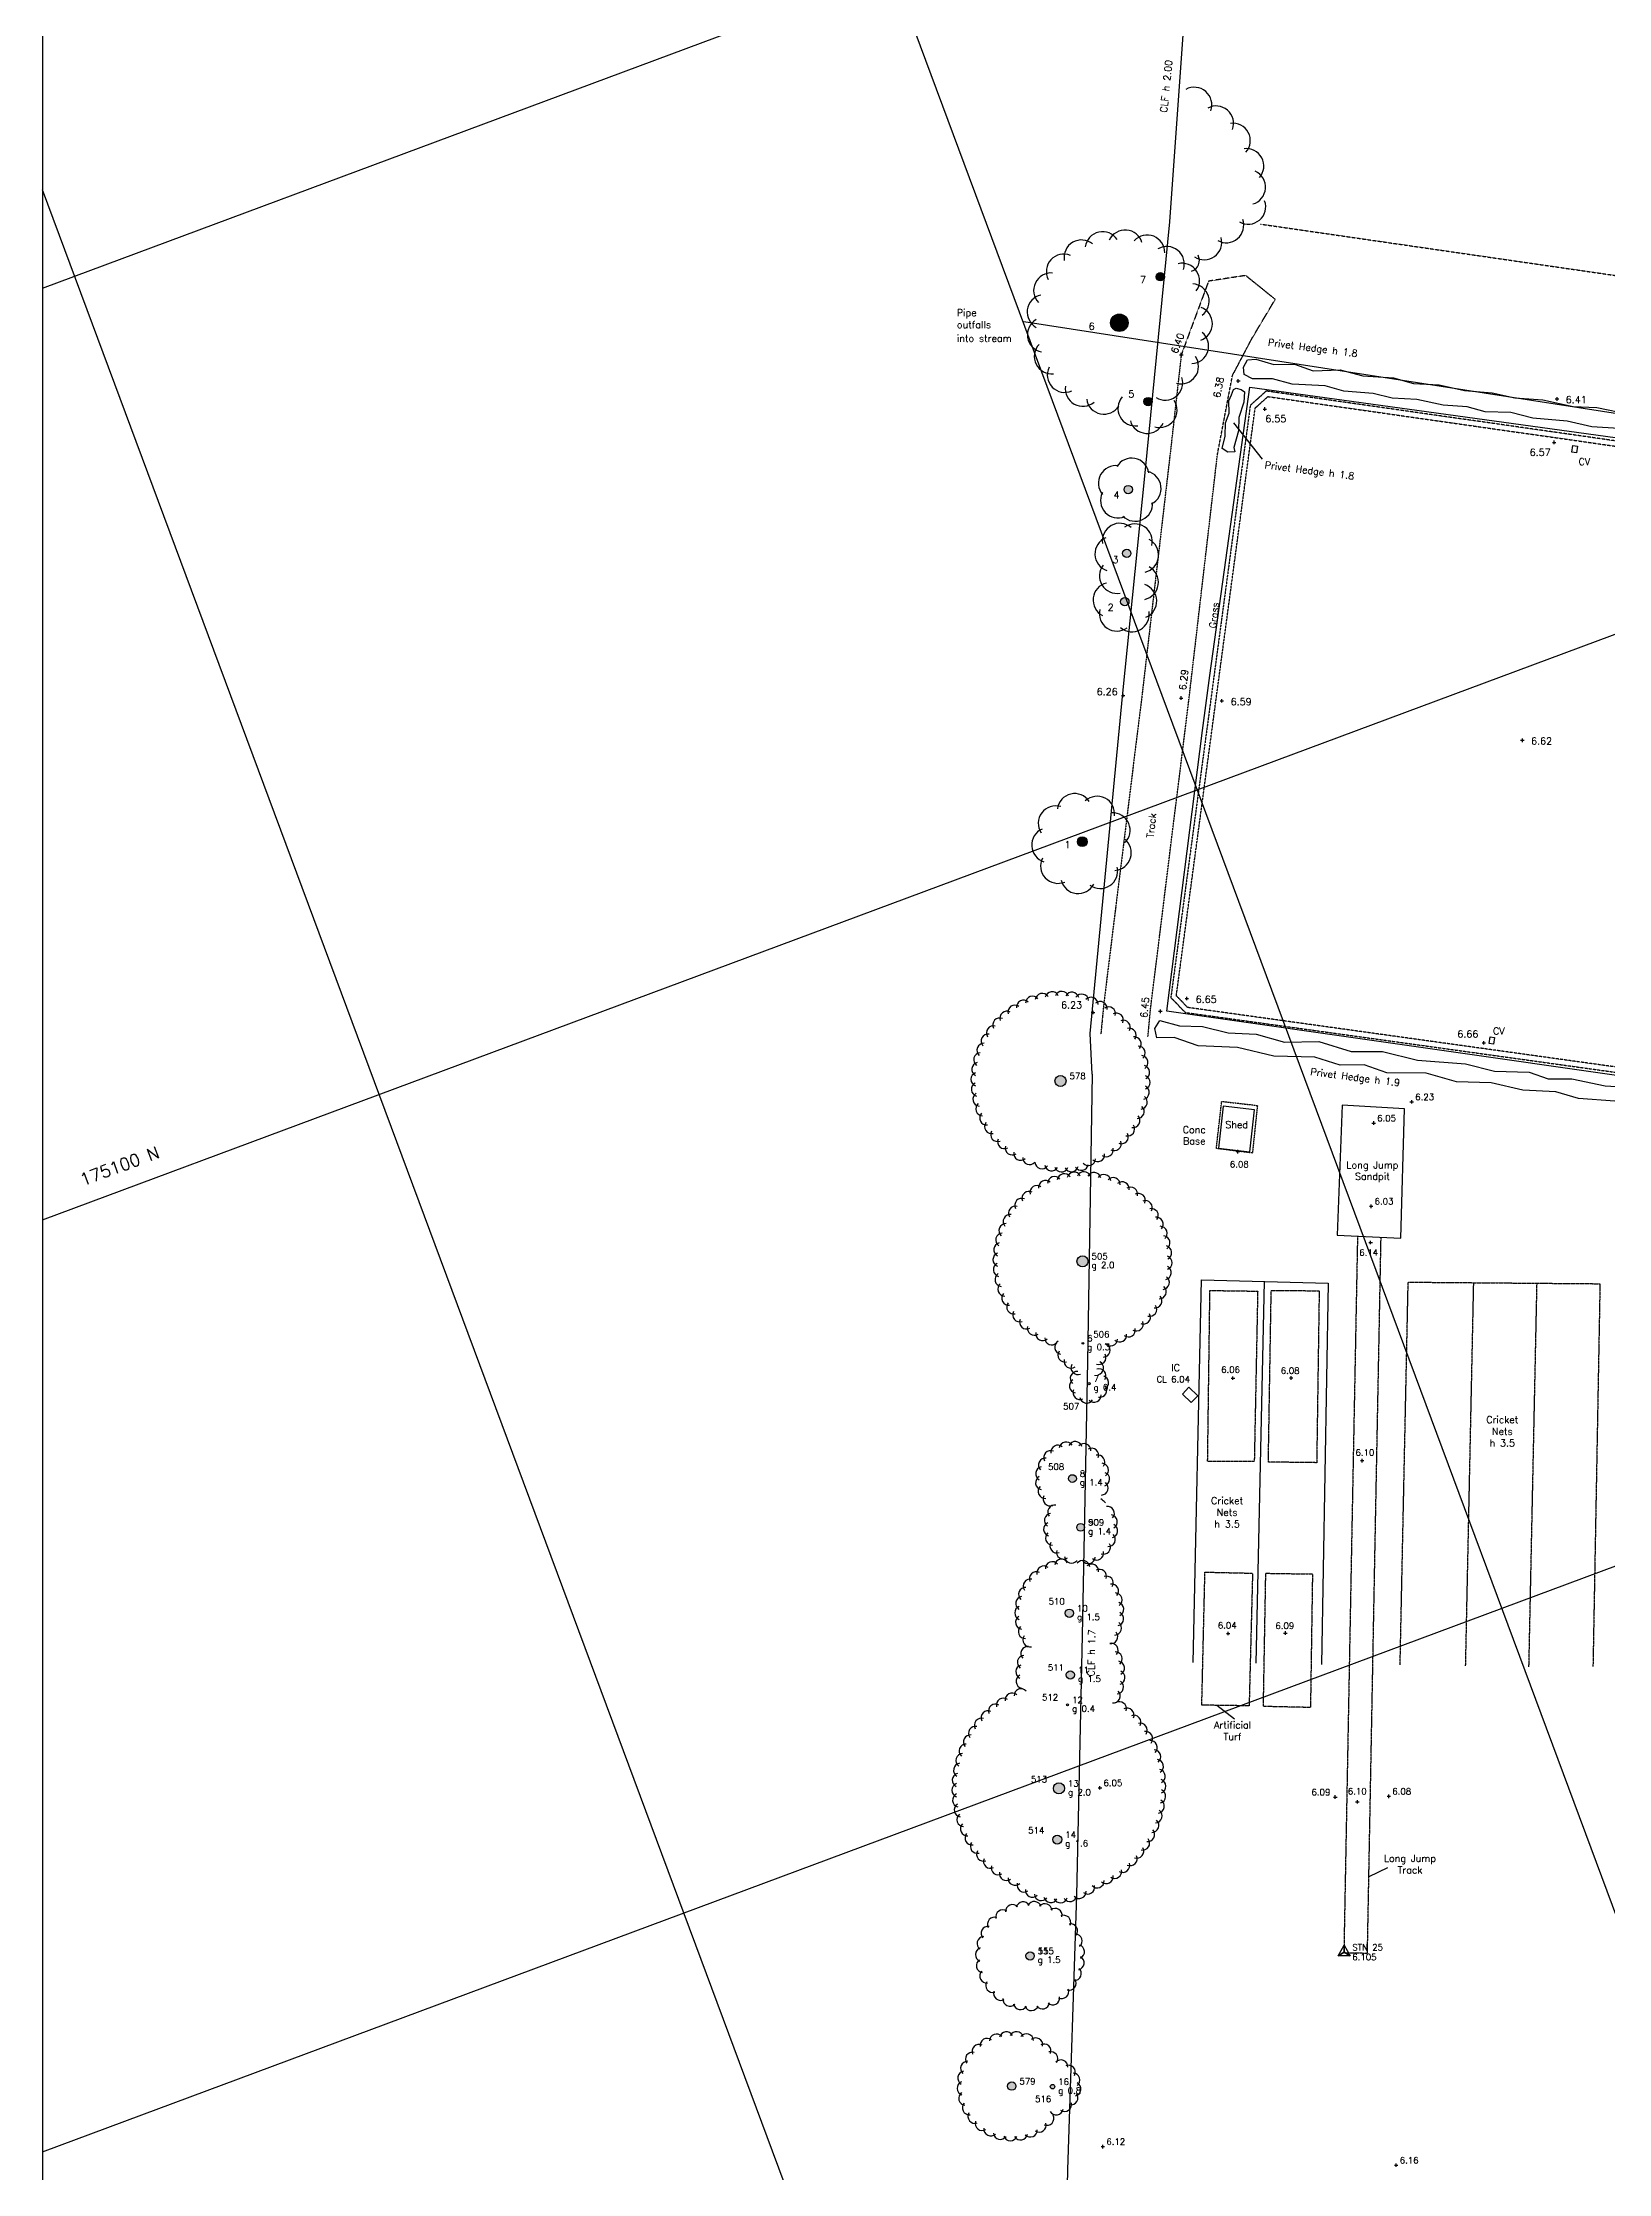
# Model space of a CAD drawing. Extents: x -4000 to 590500, y -6503 to 470250.
# Drawn here: x 0 to 89694, y 285682 to 407688 of the extents above; entities that cross this region are included whole.
import ezdxf
from ezdxf.enums import TextEntityAlignment as Align

# ---------------------------------------------------------------- set-up
doc = ezdxf.new("R2010")
doc.units = 0
doc.header["$LTSCALE"] = 0.0508
doc.linetypes.add('DASHED', pattern=[19.05, 12.7, -6.35])
for name, color, linetype in [('BORDER', 7, 'CONTINUOUS'), ('BOUNDARY', 30, 'CONTINUOUS'), ('BUILDING', 34, 'CONTINUOUS'), ('CONTROL', 1, 'CONTINUOUS'), ('DETAIL', 5, 'CONTINUOUS'), ('GIRTHTEXT', 4, 'CONTINUOUS'), ('GRID', 253, 'CONTINUOUS'), ('LEVEL', 1, 'CONTINUOUS'), ('OLDNUMBERS', 7, 'CONTINUOUS'), ('SERVICE', 1, 'CONTINUOUS'), ('SPORTS_PITCH', 5, 'DASHED'), ('STORM', 5, 'CONTINUOUS'), ('TEXT', 7, 'CONTINUOUS'), ('TEXT_SERVICE', 1, 'CONTINUOUS'), ('TREE_NUMBER', 7, 'CONTINUOUS'), ('VEGETATION', 3, 'CONTINUOUS')]:
    doc.layers.add(name, color=color, linetype=linetype)
doc.styles.add('ROMANS', font='Romans.shx')

msp = doc.modelspace()

# ---------------------------------------------------------------- hatches: boundary and pattern name
at = {"layer": 'VEGETATION', "linetype": 'Continuous'}
h = msp.add_hatch(color=256, dxfattribs=at)
edge = h.paths.add_edge_path()
edge.add_arc((64025, 394281), 239, 0, 360)
h = msp.add_hatch(color=256, dxfattribs=at)
edge = h.paths.add_edge_path()
edge.add_arc((61680, 391647), 500, 0, 360)
h = msp.add_hatch(color=256, dxfattribs=at)
edge = h.paths.add_edge_path()
edge.add_arc((63324, 387137), 239, 0, 360)
h = msp.add_hatch(color=256, dxfattribs=at)
edge = h.paths.add_edge_path()
edge.add_arc((61993, 375676), 239, 0, 360)
edge = h.paths.add_edge_path()
edge.add_arc((62106, 378443), 239, 0, 360)
edge = h.paths.add_edge_path()
edge.add_arc((62191, 382097), 239, 0, 360)
h = msp.add_hatch(color=256, dxfattribs=at)
edge = h.paths.add_edge_path()
edge.add_arc((59553, 361935), 280, 0, 360)
h = msp.add_hatch(color=256, dxfattribs=at)
edge = h.paths.add_edge_path()
edge.add_arc((58308, 348233), 318, 0, 360)
edge = h.paths.add_edge_path()
edge.add_arc((59570, 337909), 318, 0, 360)
edge = h.paths.add_edge_path()
edge.add_arc((59590, 333214), 47.7, 0, 360)
edge = h.paths.add_edge_path()
edge.add_arc((58994, 325467), 223, 0, 360)
edge = h.paths.add_edge_path()
edge.add_arc((59466, 322672), 223, 0, 360)
edge = h.paths.add_edge_path()
edge.add_arc((58814, 317757), 239, 0, 360)
edge = h.paths.add_edge_path()
edge.add_arc((58872, 314222), 239, 0, 360)
edge = h.paths.add_edge_path()
edge.add_arc((58710, 312512), 63.7, 0, 360)
edge = h.paths.add_edge_path()
edge.add_arc((58217, 307726), 318, 0, 360)
edge = h.paths.add_edge_path()
edge.add_arc((58122, 304796), 255, 0, 360)
edge = h.paths.add_edge_path()
edge.add_arc((56564, 298132), 239, 0, 360)
edge = h.paths.add_edge_path()
edge.add_arc((59936, 330904), 63.7, 0, 360)
h = msp.add_hatch(color=256, dxfattribs=at)
edge = h.paths.add_edge_path()
edge.add_arc((55516, 290678), 239, 0, 360)
edge = h.paths.add_edge_path()
edge.add_arc((57852, 290646), 127, 0, 360)
edge = h.paths.add_edge_path()
edge.add_arc((57398, 278686), 477, 0, 360)
edge = h.paths.add_edge_path()
edge.add_arc((55815, 268378), 239, 0, 360)
edge = h.paths.add_edge_path()
edge.add_arc((57030, 265970), 159, 0, 360)
edge = h.paths.add_edge_path()
edge.add_arc((56621, 256175), 398, 0, 360)
edge = h.paths.add_edge_path()
edge.add_arc((57085, 250191), 350, 0, 360)
edge = h.paths.add_edge_path()
edge.add_arc((55211, 246650), 239, 0, 360)
edge = h.paths.add_edge_path()
edge.add_arc((56852, 245728), 286, 0, 360)
edge = h.paths.add_edge_path()
edge.add_arc((56301, 240680), 239, 0, 360)
edge = h.paths.add_edge_path()
edge.add_arc((56632, 236806), 191, 0, 360)

# ---------------------------------------------------------------- linework, layer by layer
at = {"layer": 'BORDER', "flags": 128}
msp.add_lwpolyline([(535000, 0), (535000, 465000), (0, 465000), (0, 0)], close=True, dxfattribs=at)
at = {"layer": 'BOUNDARY', "linetype": 'Continuous'}
for p, q in [((66853, 371449), (69148, 387956)), ((69148, 387956), (102531, 383359)), ((66436, 368291), (66853, 371449)), ((60003, 350944), (61860, 370256)), ((64400, 352227), (66436, 368291)), ((109082, 345827), (64400, 352227))]:
    msp.add_line(p, q, dxfattribs=at)
at = {"layer": 'BOUNDARY', "linetype": 'Continuous', "flags": 128}
for points in [[(61860, 370256), (63162, 383059), (64573, 397435), (66812, 428749)], [(60119, 348616), (60003, 350944)], [(60119, 348616), (59860, 332163), (59556, 316487), (59219, 301610), (58706, 285888), (58318, 268247), (57764, 251878), (57209, 236702), (56768, 217958), (55597, 197036), (53957, 184751), (53827, 183800)]]:
    msp.add_lwpolyline(points, dxfattribs=at)
at = {"layer": 'BUILDING', "linetype": 'Continuous', "flags": 128}
msp.add_lwpolyline([(67632, 346784), (67357, 344379), (69156, 344174), (69430, 346579)], close=True, dxfattribs=at)
at = {"layer": 'CONTROL', "linetype": 'Continuous', "flags": 128}
msp.add_lwpolyline([(74563, 298347), (74563, 298747), (74909, 298147), (74563, 298347), (74217, 298147), (74563, 298747), (74563, 298347), (74909, 298147), (74217, 298147), (74563, 298347)], dxfattribs=at)
at = {"layer": 'DETAIL', "linetype": 'DASHED', "flags": 128}
for points in [[(63315, 350757), (63474, 352410), (65665, 370061), (67301, 384114), (68159, 388623), (69276, 390749), (70610, 392983), (68916, 394352), (66788, 394028), (65227, 389817), (64620, 384426), (62985, 370394), (60795, 352743), (60619, 350909)], [(75322, 339348), (74977, 321543), (74540, 298322), (75890, 298296), (76327, 321518), (76671, 339281)], [(77762, 314804), (78224, 336714), (89210, 336623), (88809, 314707)], [(81516, 314739), (81979, 336683)], [(85143, 314690), (85605, 336653)]]:
    msp.add_lwpolyline(points, dxfattribs=at)
for points in [[(67543, 347064), (69587, 346830), (69301, 344107), (67235, 344362)], [(69408, 326442), (66737, 326451), (66868, 336237), (69603, 336198)], [(72983, 326376), (70215, 326412), (70379, 336243), (73126, 336219)], [(69112, 312453), (66403, 312493), (66583, 320110), (69309, 320049)], [(72626, 312359), (69932, 312417), (70068, 320044), (72741, 320003)]]:
    msp.add_lwpolyline(points, close=True, dxfattribs=at)
at = {"layer": 'DETAIL', "linetype": 'Continuous', "flags": 128}
for points in [[(74155, 339407), (77802, 339224), (78017, 346644), (74435, 346842), (74155, 339407)], [(65914, 314926), (66384, 336851), (73647, 336663), (73266, 314828)], [(69518, 314903), (69988, 336758)]]:
    msp.add_lwpolyline(points, dxfattribs=at)
at = {"layer": 'GRID', "linetype": 'Continuous', "flags": 128}
for points in [[(0, 286921), (478251, 465000)], [(0, 340275), (334963, 465000)], [(0, 393629), (191676, 465000)], [(202020, 0), (28875, 465000)], [(148666, 0), (0, 399259)]]:
    msp.add_lwpolyline(points, dxfattribs=at)
at = {"layer": 'LEVEL', "flags": 128}
for points in [[(65127, 389817), (65327, 389817)], [(65227, 389717), (65227, 389917)], [(68394, 388314), (68594, 388314)], [(68494, 388214), (68494, 388414)], [(70016, 386605), (70016, 386805)], [(86650, 387286), (86850, 387286)], [(86750, 387186), (86750, 387386)], [(69916, 386705), (70116, 386705)], [(86486, 384800), (86686, 384800)], [(86586, 384700), (86586, 384900)], [(61795, 370303), (61995, 370303)], [(61895, 370203), (61895, 370403)], [(65125, 370158), (65325, 370158)], [(65225, 370058), (65225, 370258)], [(67453, 369999), (67653, 369999)], [(67553, 369899), (67553, 370099)], [(84666, 367739), (84866, 367739)], [(84766, 367639), (84766, 367839)], [(65446, 352956), (65646, 352956)], [(65546, 352856), (65546, 353056)], [(60072, 352153), (60272, 352153)], [(60172, 352053), (60172, 352253)], [(63927, 352224), (64127, 352224)], [(64027, 352124), (64027, 352324)], [(82456, 350419), (82656, 350419)], [(82556, 350319), (82556, 350519)], [(78328, 347036), (78528, 347036)], [(78428, 346936), (78428, 347136)], [(76149, 345822), (76349, 345822)], [(76248, 345722), (76248, 345922)], [(68374, 344186), (68574, 344186)], [(68474, 344086), (68474, 344286)], [(76001, 341057), (76201, 341057)], [(76101, 340957), (76101, 341157)], [(75974, 338979), (76174, 338979)], [(76074, 338879), (76074, 339079)], [(68087, 331212), (68287, 331212)], [(68187, 331112), (68187, 331312)], [(71419, 331229), (71619, 331229)], [(71519, 331129), (71519, 331329)], [(75491, 326494), (75691, 326494)], [(75591, 326394), (75591, 326594)], [(67814, 316592), (68014, 316592)], [(67914, 316492), (67914, 316692)], [(71088, 316623), (71288, 316623)], [(71188, 316523), (71188, 316723)], [(60470, 307760), (60670, 307760)], [(60570, 307660), (60570, 307860)], [(73950, 307230), (74150, 307230)], [(74050, 307130), (74050, 307330)], [(75213, 306956), (75413, 306956)], [(75313, 306856), (75313, 307056)], [(77015, 307272), (77215, 307272)], [(77115, 307172), (77115, 307372)], [(60635, 287214), (60835, 287214)], [(60735, 287114), (60735, 287314)], [(77440, 286152), (77640, 286152)], [(77540, 286052), (77540, 286252)]]:
    msp.add_lwpolyline(points, dxfattribs=at)
at = {"layer": 'SERVICE', "linetype": 'DASHED', "flags": 128}
msp.add_lwpolyline([(169129, 373679), (127435, 379557), (70093, 387736), (69178, 386914), (64628, 353011), (65451, 352156), (107887, 346259), (155971, 339453), (156013, 339750), (107929, 346556), (65595, 352439), (64944, 353115), (69460, 386765), (70189, 387419), (127394, 379260), (169087, 373382)], close=True, dxfattribs=at)
at = {"layer": 'SERVICE', "linetype": 'Continuous', "flags": 128}
for points in [[(87607, 384230), (87662, 384616), (87919, 384580), (87864, 384194)], [(83176, 350729), (83121, 350343), (82863, 350380), (82918, 350766)], [(65789, 329816), (65290, 330306), (65668, 330691), (66168, 330201)]]:
    msp.add_lwpolyline(points, close=True, dxfattribs=at)
at = {"layer": 'SPORTS_PITCH', "linetype": 'DASHED', "flags": 128}
msp.add_lwpolyline([(69756, 397299), (163767, 383698)], dxfattribs=at)
at = {"layer": 'STORM', "linetype": 'Continuous', "flags": 128}
msp.add_lwpolyline([(177962, 372844), (56199, 391702)], dxfattribs=at)
at = {"layer": 'TEXT', "linetype": 'Continuous'}
msp.add_line((68212, 385915), (69863, 383841), dxfattribs=at)
at = {"layer": 'TEXT', "linetype": 'Continuous', "flags": 128}
for points in [[(68280, 311695), (67272, 312480)], [(77045, 303176), (75972, 302672)]]:
    msp.add_lwpolyline(points, dxfattribs=at)
at = {"layer": 'VEGETATION', "linetype": 'Continuous', "flags": 128}
for points in [[(90299, 385595), (88739, 385687), (87339, 386016), (85368, 386175), (84101, 386511), (82642, 386553), (81602, 386838), (80235, 386932), (78725, 387259), (77299, 387326), (76225, 387602), (74547, 387728), (73474, 388031), (71570, 388132), (70454, 388442), (69305, 388434), (68835, 388694), (68785, 389105), (69020, 389532), (69498, 389566), (70522, 389264), (71704, 389281), (72786, 388895), (74322, 388945), (75621, 388608), (77374, 388499), (78532, 388172), (79991, 388088), (81451, 387770), (83035, 387635), (84327, 387350), (85937, 387241), (87682, 386855), (89040, 386803), (90886, 386409)], [(68096, 387523), (68224, 387822), (68374, 387908), (68663, 387833), (68845, 387683), (68802, 387095), (68524, 386229), (68513, 385459), (68246, 384497), (68288, 384251), (67903, 384240), (67561, 384454), (67732, 385149), (67764, 385919), (67967, 386475), (67957, 387181), (68096, 387523)], [(90054, 347080), (87972, 347222), (86680, 347618), (84788, 347712), (82975, 348122), (80988, 348185), (79253, 348689), (76998, 348705), (75705, 349162), (74334, 349131), (72868, 349591), (70519, 349654), (68438, 350158), (66198, 350253), (64811, 350726), (63833, 350710), (63707, 351246), (64007, 351687), (65126, 351388), (66435, 351356), (67917, 350994), (69510, 350915), (71134, 350458), (73105, 350489), (74950, 349922), (76745, 349919), (78764, 349415), (81507, 349210), (83163, 348800), (85150, 348737), (86238, 348359), (87594, 348359), (89500, 347947), (91124, 347868)]]:
    msp.add_lwpolyline(points, dxfattribs=at)
msp.add_lwpolyline([(60880, 324086, 0.0423216), (60622, 324304, 0.1989125)], format="xyb", dxfattribs=at)
at = {"layer": 'VEGETATION', "linetype": 'Continuous'}
for centre, radius in [((64025, 394281), 239), ((61680, 391647), 500), ((63324, 387137), 239), ((62191, 382097), 239), ((62106, 378443), 239), ((61993, 375676), 239), ((59553, 361935), 280), ((58308, 348233), 318), ((59570, 337909), 318), ((59590, 333214), 47.7), ((59936, 330904), 63.7), ((58994, 325467), 223), ((59466, 322672), 223), ((58814, 317757), 239), ((58872, 314222), 239), ((58710, 312512), 63.7), ((58217, 307726), 318), ((58122, 304796), 255), ((56564, 298132), 239), ((55516, 290678), 239), ((57852, 290646), 127)]:
    msp.add_circle(centre, radius, dxfattribs=at)
for centre, radius, start, end in [((65974, 404132), 1000, 339.71034, 118.98207), ((67223, 403060), 1000, 339.71034, 118.98207), ((68181, 402075), 1000, 318.40964, 97.68137), ((68954, 400623), 1000, 318.40964, 97.68137), ((69051, 399409), 1000, 286.27423, 65.54596), ((69062, 398290), 1000, 240.56453, 19.83626), ((60718, 395865), 1000, 33.21535, 172.48708), ((62013, 395960), 1000, 15.95148, 155.22321), ((63278, 395667), 1000, 358.68761, 137.95934), ((66543, 396255), 1000, 236.29208, 15.56381), ((67805, 397228), 1000, 240.56453, 19.83626), ((58497, 394577), 1000, 67.74309, 207.01482), ((59510, 395389), 1000, 50.47922, 189.75095), ((64399, 395012), 1000, 341.42374, 120.69547), ((65626, 395213), 640, 286.60763, 29.07767), ((57771, 393500), 1000, 85.00696, 224.27869), ((65275, 394054), 1000, 324.15987, 103.4316), ((57397, 392256), 1000, 102.27083, 241.54256), ((65827, 392878), 1000, 306.896, 86.16773), ((57410, 390958), 1000, 119.5347, 258.80643), ((66006, 391592), 1000, 289.63213, 68.90386), ((65795, 390311), 1000, 272.36825, 51.63999), ((57807, 389721), 1000, 136.79857, 276.0703), ((65213, 389150), 1000, 255.10438, 34.37611), ((58553, 388659), 1000, 154.06244, 293.33417), ((59581, 387865), 1000, 171.32631, 310.59804), ((64312, 388214), 1000, 237.84051, 17.11224), ((60798, 387412), 1000, 188.59018, 327.86191), ((62599, 386742), 1000, 138.93577, 278.2075), ((63989, 386647), 1000, 254.02824, 33.29997), ((63268, 386312), 1000, 196.48201, 335.75374), ((61476, 382469), 1000, 81.40632, 220.67805), ((62385, 382893), 1000, 9.40632, 148.67805), ((63070, 382160), 1000, 297.40632, 76.67805), ((61599, 381473), 1000, 153.40632, 292.67805), ((62584, 381283), 1000, 225.40632, 4.67805), ((61704, 379164), 1000, 49.50502, 188.77675), ((62566, 379129), 1000, 346.54772, 125.81945), ((61281, 378413), 1000, 112.46232, 251.73405), ((62926, 378345), 1000, 283.59042, 62.86215), ((61541, 377148), 1000, 141.26204, 280.53377), ((62917, 376786), 1000, 282.38098, 61.65271), ((61173, 375773), 1000, 103.59042, 242.86215), ((62819, 375706), 1000, 292.46232, 71.73405), ((61533, 374989), 1000, 166.54772, 305.81945), ((62395, 374954), 1000, 229.50502, 8.77675), ((58035, 362981), 1000, 73.45787, 212.7296), ((59121, 363689), 1000, 33.45787, 172.7296), ((60409, 363533), 1000, 353.45787, 132.7296), ((61295, 362586), 1000, 313.45787, 92.7296), ((57657, 361740), 1000, 113.45787, 252.7296), ((61365, 361291), 1000, 273.45787, 52.7296), ((58166, 360547), 1000, 153.45787, 292.7296), ((60586, 360254), 1000, 233.45787, 12.7296), ((59323, 359960), 1000, 193.45787, 332.7296), ((56187, 352461), 400, 47.00736, 186.27909), ((56712, 352686), 400, 40.08907, 179.3608), ((57260, 352846), 400, 33.17079, 172.44252), ((57823, 352939), 400, 26.25251, 165.52424), ((58393, 352963), 400, 19.33423, 158.60596), ((58962, 352918), 400, 12.41594, 151.68767), ((59522, 352805), 400, 5.49766, 144.76939), ((60064, 352626), 400, 358.57938, 137.85111), ((60580, 352382), 400, 351.66109, 130.93283), ((54466, 350992), 400, 74.68049, 213.95222), ((54826, 351435), 400, 67.7622, 207.03393), ((55237, 351831), 400, 60.84392, 200.11565), ((55693, 352175), 400, 53.92564, 193.19737), ((61063, 352078), 400, 344.74281, 124.01454), ((61506, 351719), 400, 337.82453, 117.09626), ((61903, 351308), 400, 330.90625, 110.17798), ((53917, 349993), 400, 88.51705, 227.78878), ((54161, 350510), 400, 81.59877, 220.8705), ((62247, 350853), 400, 323.98796, 103.25969), ((62534, 350359), 400, 317.06968, 96.34141), ((62759, 349835), 400, 310.1514, 89.42313), ((53624, 348892), 400, 102.35362, 241.62535), ((53737, 349452), 400, 95.43533, 234.70706), ((62920, 349287), 400, 303.23312, 82.50485), ((63013, 348724), 400, 296.31483, 75.58656), ((53579, 348323), 400, 109.2719, 248.54363), ((53602, 347753), 400, 116.19018, 255.46191), ((62994, 347584), 400, 282.47827, 61.75), ((63038, 348153), 400, 289.39655, 68.66828), ((53694, 347190), 400, 123.10846, 262.38019), ((53854, 346641), 400, 130.02675, 269.29848), ((62703, 346482), 400, 268.6417, 47.91343), ((62881, 347024), 400, 275.55999, 54.83172), ((54078, 346116), 400, 136.94503, 276.21676), ((54363, 345622), 400, 143.86331, 283.13504), ((54707, 345166), 400, 150.78159, 290.05333), ((62156, 345482), 400, 254.80514, 34.07687), ((62460, 345966), 400, 261.72342, 40.99515), ((55102, 344755), 400, 157.69988, 296.97161), ((55545, 344394), 400, 164.61816, 303.88989), ((56027, 344089), 400, 171.53644, 310.80817), ((60932, 344297), 400, 234.05029, 13.32202), ((61387, 344642), 400, 240.96857, 20.2403), ((61797, 345039), 400, 247.88686, 27.15859), ((56543, 343844), 400, 178.45473, 317.72646), ((57238, 343605), 400, 184.30316, 323.57489), ((57795, 343481), 400, 191.22144, 330.49317), ((58363, 343424), 400, 198.13973, 337.41146), ((58521, 342522), 400, 33.17079, 172.44252), ((58934, 343437), 400, 205.05801, 344.32974), ((59085, 342614), 400, 26.25251, 165.52424), ((59499, 343518), 400, 211.97629, 351.24802), ((59655, 342638), 400, 19.33423, 158.60596), ((59914, 343784), 400, 220.21373, 359.48546), ((60224, 342594), 400, 12.41594, 151.68767), ((60439, 344010), 400, 227.13201, 6.40374), ((60784, 342481), 400, 5.49766, 144.76939), ((56499, 341507), 400, 60.84392, 200.11565), ((56955, 341851), 400, 53.92564, 193.19737), ((57449, 342137), 400, 47.00736, 186.27909), ((57973, 342362), 400, 40.08907, 179.3608), ((61326, 342301), 400, 358.57938, 137.85111), ((61842, 342058), 400, 351.66109, 130.93283), ((62325, 341754), 400, 344.74281, 124.01454), ((62768, 341394), 400, 337.82453, 117.09626), ((55423, 340185), 400, 81.59877, 220.8705), ((55728, 340668), 400, 74.68049, 213.95222), ((56088, 341111), 400, 67.7622, 207.03393), ((63165, 340984), 400, 330.90625, 110.17798), ((63509, 340528), 400, 323.98796, 103.25969), ((63796, 340035), 400, 317.06968, 96.34141), ((54999, 339127), 400, 95.43533, 234.70706), ((55179, 339669), 400, 88.51705, 227.78878), ((64021, 339510), 400, 310.1514, 89.42313), ((64182, 338962), 400, 303.23312, 82.50485), ((54840, 337999), 400, 109.2719, 248.54363), ((54886, 338568), 400, 102.35362, 241.62535), ((64275, 338399), 400, 296.31483, 75.58656), ((64300, 337829), 400, 289.39655, 68.66828), ((54864, 337429), 400, 116.19018, 255.46191), ((54956, 336865), 400, 123.10846, 262.38019), ((64143, 336700), 400, 275.55999, 54.83172), ((64256, 337260), 400, 282.47827, 61.75), ((55115, 336317), 400, 130.02675, 269.29848), ((55340, 335792), 400, 136.94503, 276.21676), ((55625, 335298), 400, 143.86331, 283.13504), ((63722, 335641), 400, 261.72342, 40.99515), ((63964, 336158), 400, 268.6417, 47.91343), ((55969, 334842), 400, 150.78159, 290.05333), ((56364, 334430), 400, 157.69988, 296.97161), ((62649, 334317), 400, 240.96857, 20.2403), ((63059, 334714), 400, 247.88686, 27.15859), ((63418, 335158), 400, 254.80514, 34.07687), ((56807, 334070), 400, 164.61816, 303.88989), ((57289, 333765), 400, 171.53644, 310.80817), ((57805, 333520), 400, 178.45473, 317.72646), ((58380, 332990), 400, 120.82749, 260.09922), ((60757, 332824), 400, 271.9185, 51.19023), ((61176, 333459), 400, 220.21373, 359.48546), ((61700, 333685), 400, 227.13201, 6.40374), ((62194, 333973), 400, 234.05029, 13.32202), ((58564, 332534), 400, 143.88843, 283.16016), ((58912, 332187), 400, 166.94937, 306.2211), ((59306, 331823), 400, 152.50178, 291.77351), ((60511, 332398), 400, 248.85756, 28.12929), ((60371, 331802), 400, 283.78188, 63.05361), ((59218, 330771), 400, 120.92449, 260.19622), ((59269, 331202), 400, 86.33307, 225.6048), ((60511, 331355), 400, 328.47296, 107.7447), ((60562, 330527), 400, 259.29014, 38.56187), ((60665, 330949), 400, 293.88155, 73.15328), ((59421, 330387), 400, 155.5159, 294.78763), ((59806, 330186), 400, 190.10731, 329.37904), ((60237, 330239), 400, 224.69873, 3.97046), ((57742, 326661), 400, 66.73139, 206.00312), ((58151, 326978), 400, 49.53957, 188.8113), ((58635, 327160), 400, 32.34774, 171.61947), ((59151, 327190), 400, 15.15592, 154.42765), ((59654, 327067), 400, 357.9641, 137.23583), ((60097, 326800), 400, 340.77228, 120.04401), ((57286, 325745), 400, 101.11503, 240.38676), ((57445, 326237), 400, 83.92321, 223.19494), ((60442, 326415), 400, 323.58046, 102.85219), ((60658, 325945), 400, 306.38864, 85.66037), ((60724, 325432), 400, 289.19681, 68.46854), ((57281, 325228), 400, 118.30685, 257.57858), ((57428, 324732), 400, 135.49868, 274.77041), ((60637, 324922), 400, 272.00499, 51.27672), ((57715, 324302), 400, 152.6905, 291.96223), ((57783, 323077), 400, 96.82957, 236.1013), ((57978, 323556), 400, 79.63775, 218.90948), ((60996, 323479), 400, 318.1723, 97.44403), ((61166, 322991), 400, 300.98048, 80.25221), ((57739, 322562), 400, 114.02139, 253.29312), ((57849, 322056), 400, 131.21321, 270.48494), ((61049, 321975), 400, 266.59684, 45.86857), ((61185, 322474), 400, 283.78866, 63.06039), ((58103, 321606), 400, 148.40503, 287.67676), ((58479, 321250), 400, 165.59685, 304.86859), ((58943, 321022), 400, 182.78868, 322.06041), ((59904, 320998), 400, 215.02137, 354.2931), ((60379, 321202), 400, 232.21319, 11.48493), ((60772, 321538), 400, 249.40502, 28.67675), ((56570, 319313), 400, 75.6363, 214.90803), ((56924, 319728), 400, 64.17508, 203.44681), ((57353, 320064), 400, 52.71387, 191.9856), ((57840, 320308), 400, 41.25265, 180.52438), ((58367, 320451), 400, 29.79144, 169.06317), ((59585, 320377), 400, 3.95473, 143.22646), ((60090, 320171), 400, 352.49352, 131.76525), ((60544, 319869), 400, 341.0323, 120.30403), ((60930, 319483), 400, 329.57109, 108.84282), ((56141, 318316), 400, 98.55873, 237.83046), ((56306, 318836), 400, 87.09751, 226.36924), ((61230, 319029), 400, 318.10987, 97.3816), ((61435, 318523), 400, 306.64866, 85.92039), ((56084, 317774), 400, 110.01994, 249.29167), ((56135, 317231), 400, 121.48115, 260.75288), ((61409, 316909), 400, 272.26502, 51.53675), ((61526, 317442), 400, 283.72623, 62.99796), ((61535, 317987), 400, 295.18744, 74.45917), ((56293, 316709), 400, 132.94237, 272.2141), ((56551, 316229), 400, 144.40358, 283.67531), ((61189, 316410), 400, 260.8038, 40.07553), ((61208, 315636), 400, 321.56167, 100.8334), ((56148, 314403), 400, 106.56814, 245.83987), ((56238, 314940), 400, 95.10693, 234.37866), ((56434, 315450), 400, 83.64571, 222.91744), ((61443, 315144), 400, 310.10046, 89.37219), ((61574, 314615), 400, 298.63924, 77.91098), ((56166, 313858), 400, 118.02935, 257.30108), ((61514, 313531), 400, 275.71682, 54.98855), ((61599, 314070), 400, 287.17803, 66.44976), ((54580, 312153), 400, 59.76969, 199.04142), ((55040, 312494), 400, 54.03908, 193.31081), ((55532, 312788), 400, 48.30848, 187.58021), ((56051, 313031), 400, 42.57787, 181.8496), ((61324, 313020), 400, 264.2556, 43.52733), ((61681, 312290), 400, 343.17048, 122.44221), ((53434, 310880), 400, 76.96151, 216.23324), ((53772, 311342), 400, 71.2309, 210.50264), ((54156, 311768), 400, 65.5003, 204.77203), ((62120, 311922), 400, 337.43987, 116.7116), ((62519, 311511), 400, 331.70926, 110.98099), ((62876, 311062), 400, 325.97865, 105.25039), ((52902, 309867), 400, 88.42273, 227.69446), ((53142, 310387), 400, 82.69212, 221.96385), ((63186, 310581), 400, 320.24805, 99.51978), ((63446, 310070), 400, 314.51744, 93.78917), ((63654, 309536), 400, 308.78683, 88.05856), ((52583, 308768), 400, 99.88394, 239.15567), ((52715, 309325), 400, 94.15333, 233.42506), ((63808, 308985), 400, 303.05623, 82.32796), ((63906, 308420), 400, 297.32562, 76.59735), ((52488, 307627), 400, 111.34516, 250.61689), ((52507, 308200), 400, 105.61455, 244.88628), ((63930, 307276), 400, 285.8644, 65.13613), ((63946, 307849), 400, 291.59501, 70.86674), ((52526, 307056), 400, 117.07576, 256.34749), ((52622, 306491), 400, 122.80637, 262.0781), ((52773, 305938), 400, 128.53698, 267.80871), ((63727, 306150), 400, 274.40319, 53.67492), ((63857, 306708), 400, 280.1338, 59.40553), ((52978, 305404), 400, 134.26758, 273.53931), ((53237, 304892), 400, 139.99819, 279.26992), ((63304, 305086), 400, 262.94198, 42.21371), ((63542, 305607), 400, 268.67258, 47.94431), ((53544, 304409), 400, 145.7288, 285.00053), ((53899, 303959), 400, 151.45941, 290.73114), ((62297, 303701), 400, 245.75015, 25.02188), ((62678, 304128), 400, 251.48076, 30.75249), ((63015, 304592), 400, 257.21137, 36.4831), ((54297, 303546), 400, 157.19001, 296.46174), ((54733, 303176), 400, 162.92062, 302.19235), ((55205, 302851), 400, 168.65123, 307.92296), ((55707, 302574), 400, 174.38184, 313.65357), ((60925, 302675), 400, 228.55833, 7.83006), ((61416, 302971), 400, 234.28894, 13.56067), ((61874, 303314), 400, 240.01955, 19.29128), ((56220, 302185), 400, 164.28994, 303.56167), ((56694, 301899), 400, 174.11384, 313.38557), ((57209, 301698), 400, 183.93774, 323.20947), ((57751, 301587), 400, 193.76163, 333.03336), ((58304, 301571), 400, 203.58553, 342.85726), ((58852, 301649), 400, 213.40943, 352.68116), ((59378, 301820), 400, 223.23333, 2.50506), ((59867, 302078), 400, 233.05723, 12.32896), ((60407, 302430), 400, 222.82772, 2.09945), ((54525, 299947), 400, 68.69746, 207.96919), ((54998, 300369), 400, 55.36413, 194.63586), ((55556, 300670), 400, 42.03079, 181.30252), ((56169, 300834), 400, 28.69746, 167.96919), ((56802, 300852), 400, 15.36413, 154.63586), ((57423, 300724), 400, 2.03079, 141.30252), ((57998, 300456), 400, 348.69746, 127.96919), ((58495, 300063), 400, 335.36413, 114.63586), ((53927, 298839), 400, 95.36413, 234.63586), ((54161, 299428), 400, 82.03079, 221.30252), ((58888, 299566), 400, 322.03079, 101.30252), ((59156, 298991), 400, 308.69746, 87.96919), ((53835, 298212), 400, 108.69746, 247.96919), ((53890, 297580), 400, 122.03079, 261.30252), ((59266, 297736), 400, 282.03079, 61.30252), ((59284, 298370), 400, 295.36413, 74.63586), ((54090, 296978), 400, 135.36413, 274.63586), ((54423, 296439), 400, 148.69746, 287.96919), ((58801, 296566), 400, 255.36413, 34.63586), ((59102, 297124), 400, 268.69746, 47.96919), ((54871, 295990), 400, 162.03079, 301.30252), ((55410, 295658), 400, 175.36413, 314.63586), ((56012, 295458), 400, 188.69746, 327.96919), ((56644, 295403), 400, 202.03079, 341.30252), ((57271, 295495), 400, 215.36413, 354.63586), ((57860, 295729), 400, 228.69746, 7.96919), ((58379, 296093), 400, 242.03079, 21.30252), ((53641, 292662), 400, 63.75271, 203.02444), ((54105, 293016), 400, 51.47852, 190.75025), ((54635, 293262), 400, 39.20433, 178.47606), ((55204, 293391), 400, 26.93014, 166.20187), ((55788, 293395), 400, 14.65595, 153.92768), ((56359, 293275), 400, 2.38176, 141.65349), ((56892, 293037), 400, 350.10757, 129.3793), ((57362, 292690), 400, 337.83338, 117.10511), ((52986, 291704), 400, 88.30109, 227.57282), ((53262, 292218), 400, 76.0269, 215.29863), ((57748, 292252), 400, 325.55919, 104.83092), ((58330, 291780), 400, 357.49652, 136.76825), ((58758, 291478), 400, 332.94814, 112.21987), ((52788, 290560), 400, 112.84947, 252.1212), ((52826, 291142), 400, 100.57528, 239.84701), ((59022, 291027), 400, 308.39976, 87.67149), ((59075, 290506), 400, 283.85138, 63.12311), ((52876, 289983), 400, 125.12366, 264.39539), ((53084, 289437), 400, 137.39785, 276.66958), ((58062, 289434), 400, 210.20624, 349.47797), ((58547, 289631), 400, 234.75462, 14.02635), ((58906, 290011), 400, 259.303, 38.57473), ((53404, 288948), 400, 149.67204, 288.94377), ((53820, 288539), 400, 161.94623, 301.21796), ((54313, 288227), 400, 174.22042, 313.49215), ((54862, 288027), 400, 186.49461, 325.76634), ((56581, 288164), 400, 223.31718, 2.58891), ((57091, 288448), 400, 235.59137, 14.8631), ((57529, 288834), 400, 247.86556, 27.13729), ((55440, 287949), 400, 198.7688, 338.04053), ((56022, 287995), 400, 211.04299, 350.31472)]:
    msp.add_arc(centre, radius, start, end, dxfattribs=at)

# ---------------------------------------------------------------- texts
at = {"layer": 'CONTROL', "style": 'ROMANS'}
for s, p in [('STN 25', (75023, 298447)), ('6.105', (75023, 297887))]:
    msp.add_text(s, height=360, dxfattribs=at).set_placement(p)
at = {"layer": 'GIRTHTEXT', "style": 'ROMANS'}
for s, p in [('g 2.0', (60088, 337509)), ('g 0.3', (59837, 332814)), ('g 0.4', (60200, 330504)), ('g 1.4', (59417, 325067)), ('g 1.4', (59889, 322272)), ('g 1.5', (59253, 317357)), ('g 1.5', (59311, 313822)), ('g 0.4', (58974, 312112)), ('g 2.0', (58736, 307326)), ('g 1.6', (58577, 304396)), ('g 1.5', (57003, 297732)), ('g 0.8', (58179, 290246))]:
    msp.add_text(s, height=360, dxfattribs=at).set_placement(p)
at = {"layer": 'GRID', "linetype": 'Continuous', "style": 'ROMANS'}
msp.add_text('175100 N', height=700, rotation=20.42304, dxfattribs=at).set_placement((2304, 342213))
at = {"layer": 'LEVEL', "style": 'ROMANS'}
for s, rotation, p in [('6.40', 69.65412, (64994, 389842)), ('6.38', 79.23728, (67447, 387321)), ('6.29', 83.35731, (65495, 370588)), ('6.45', 84.51541, (63276, 351829))]:
    msp.add_text(s, height=400, rotation=rotation, dxfattribs=at).set_placement(p)
for s, height, p in [('6.41', 400, (87253, 387043)), ('6.55', 400, (70039, 385964)), ('6.57', 400, (85186, 384029)), ('6.26', 400, (60379, 370317)), ('6.59', 400, (68056, 369755)), ('6.62', 400, (85269, 367496)), ('6.23', 400, (58345, 352377)), ('6.65', 400, (66049, 352713)), ('6.66', 400, (81041, 350715)), ('6.23', 360, (78628, 347136)), ('6.05', 360, (76448, 345922)), ('6.08', 360, (68011, 343277)), ('6.03', 360, (76301, 341157)), ('6.14', 360, (75425, 338230)), ('6.06', 360, (67511, 331524)), ('6.08', 360, (70923, 331462)), ('6.10', 360, (75208, 326780)), ('6.04', 360, (67318, 316878)), ('6.09', 360, (70619, 316856)), ('6.05', 360, (60770, 307860)), ('6.09', 360, (72686, 307330)), ('6.10', 360, (74770, 307386)), ('6.08', 360, (77315, 307372)), ('6.12', 360, (60935, 287314)), ('6.16', 360, (77740, 286252))]:
    msp.add_text(s, height=height, dxfattribs=at).set_placement(p)
at = {"layer": 'OLDNUMBERS', "style": 'ROMANS'}
for s, p in [('5', (60088, 338009)), ('6', (59837, 333314)), ('7', (60200, 331004)), ('8', (59417, 325567)), ('9', (59889, 322772)), ('10', (59253, 317857)), ('11', (59311, 314322)), ('12', (58974, 312612)), ('13', (58736, 307826)), ('14', (58577, 304896)), ('15', (57003, 298232)), ('16', (58179, 290746))]:
    msp.add_text(s, height=360, dxfattribs=at).set_placement(p)
at = {"layer": 'STORM', "linetype": 'Continuous', "style": 'ROMANS'}
for s, p in [('outfalls', (52370, 391345)), ('Pipe', (52370, 392020)), ('into stream', (52370, 390556))]:
    msp.add_text(s, height=400, dxfattribs=at).set_placement(p)
at = {"layer": 'TEXT', "style": 'ROMANS'}
msp.add_text('CLF h 2.00', height=400, rotation=84.14642, dxfattribs=at).set_placement((64407, 403658))
at = {"layer": 'TEXT', "linetype": 'Continuous', "style": 'ROMANS'}
for s, rotation, p in [('Privet Hedge h 1.8', 352.80808, (70178, 390334)), ('Privet Hedge h 1.8', 352.80808, (69990, 383313)), ('Grass', 83.35731, (67219, 374133)), ('Track', 83.35731, (63633, 362129)), ('Privet Hedge h 1.9', 352.80808, (72607, 348572))]:
    msp.add_text(s, height=400, rotation=rotation, dxfattribs=at).set_placement(p)
at = {"layer": 'TEXT', "style": 'ROMANS'}
for s, p in [('578', (58826, 348333)), ('505', (60088, 338009)), ('506', (60185, 333545)), ('CL 6.04', (63813, 330976)), ('507', (58463, 329431)), ('508', (57594, 325961)), ('509', (59889, 322772)), ('510', (57626, 318251)), ('511', (57586, 314470)), ('512', (57249, 312760)), ('513', (56616, 308072)), ('514', (56458, 305143)), ('515', (57003, 298232)), ('579', (55955, 290778)), ('516', (56849, 289761))]:
    msp.add_text(s, height=360, dxfattribs=at).set_placement(p)
for s, p in [('Conc', (65973, 345450)), ('Shed', (68402, 345739)), ('Base', (65973, 344789)), ('Long Jump', (76177, 343430)), ('Sandpit', (76177, 342769)), ('IC', (64905, 331809)), ('Cricket', (83614, 328834)), ('Nets', (83614, 328173)), ('h 3.5', (83614, 327511)), ('Cricket', (67852, 324193)), ('Nets', (67852, 323532)), ('h 3.5', (67852, 322870)), ('Artificial', (68165, 311348)), ('Turf', (68165, 310686)), ('Long Jump', (78330, 303722)), ('Track', (78330, 303061))]:
    msp.add_text(s, height=400, dxfattribs=at).set_placement(p, align=Align.MIDDLE_CENTER)
msp.add_text('CLF h 1.7', height=400, rotation=89.02627, dxfattribs=at).set_placement((60082, 315484), align=Align.MIDDLE_CENTER)
at = {"layer": 'TEXT_SERVICE', "style": 'ROMANS'}
for p in [(87985, 383498), (83082, 350898)]:
    msp.add_text('CV', height=400, dxfattribs=at).set_placement(p)
at = {"layer": 'TREE_NUMBER', "style": 'ROMANS'}
for s, p in [('7', (62864, 393912)), ('6', (59921, 391248)), ('5', (62198, 387363)), ('4', (61344, 381591)), ('3', (61289, 377873)), ('2', (61011, 375153)), ('1', (58543, 361556))]:
    msp.add_text(s, height=400, dxfattribs=at).set_placement(p)

doc.saveas('drawing.dxf')
